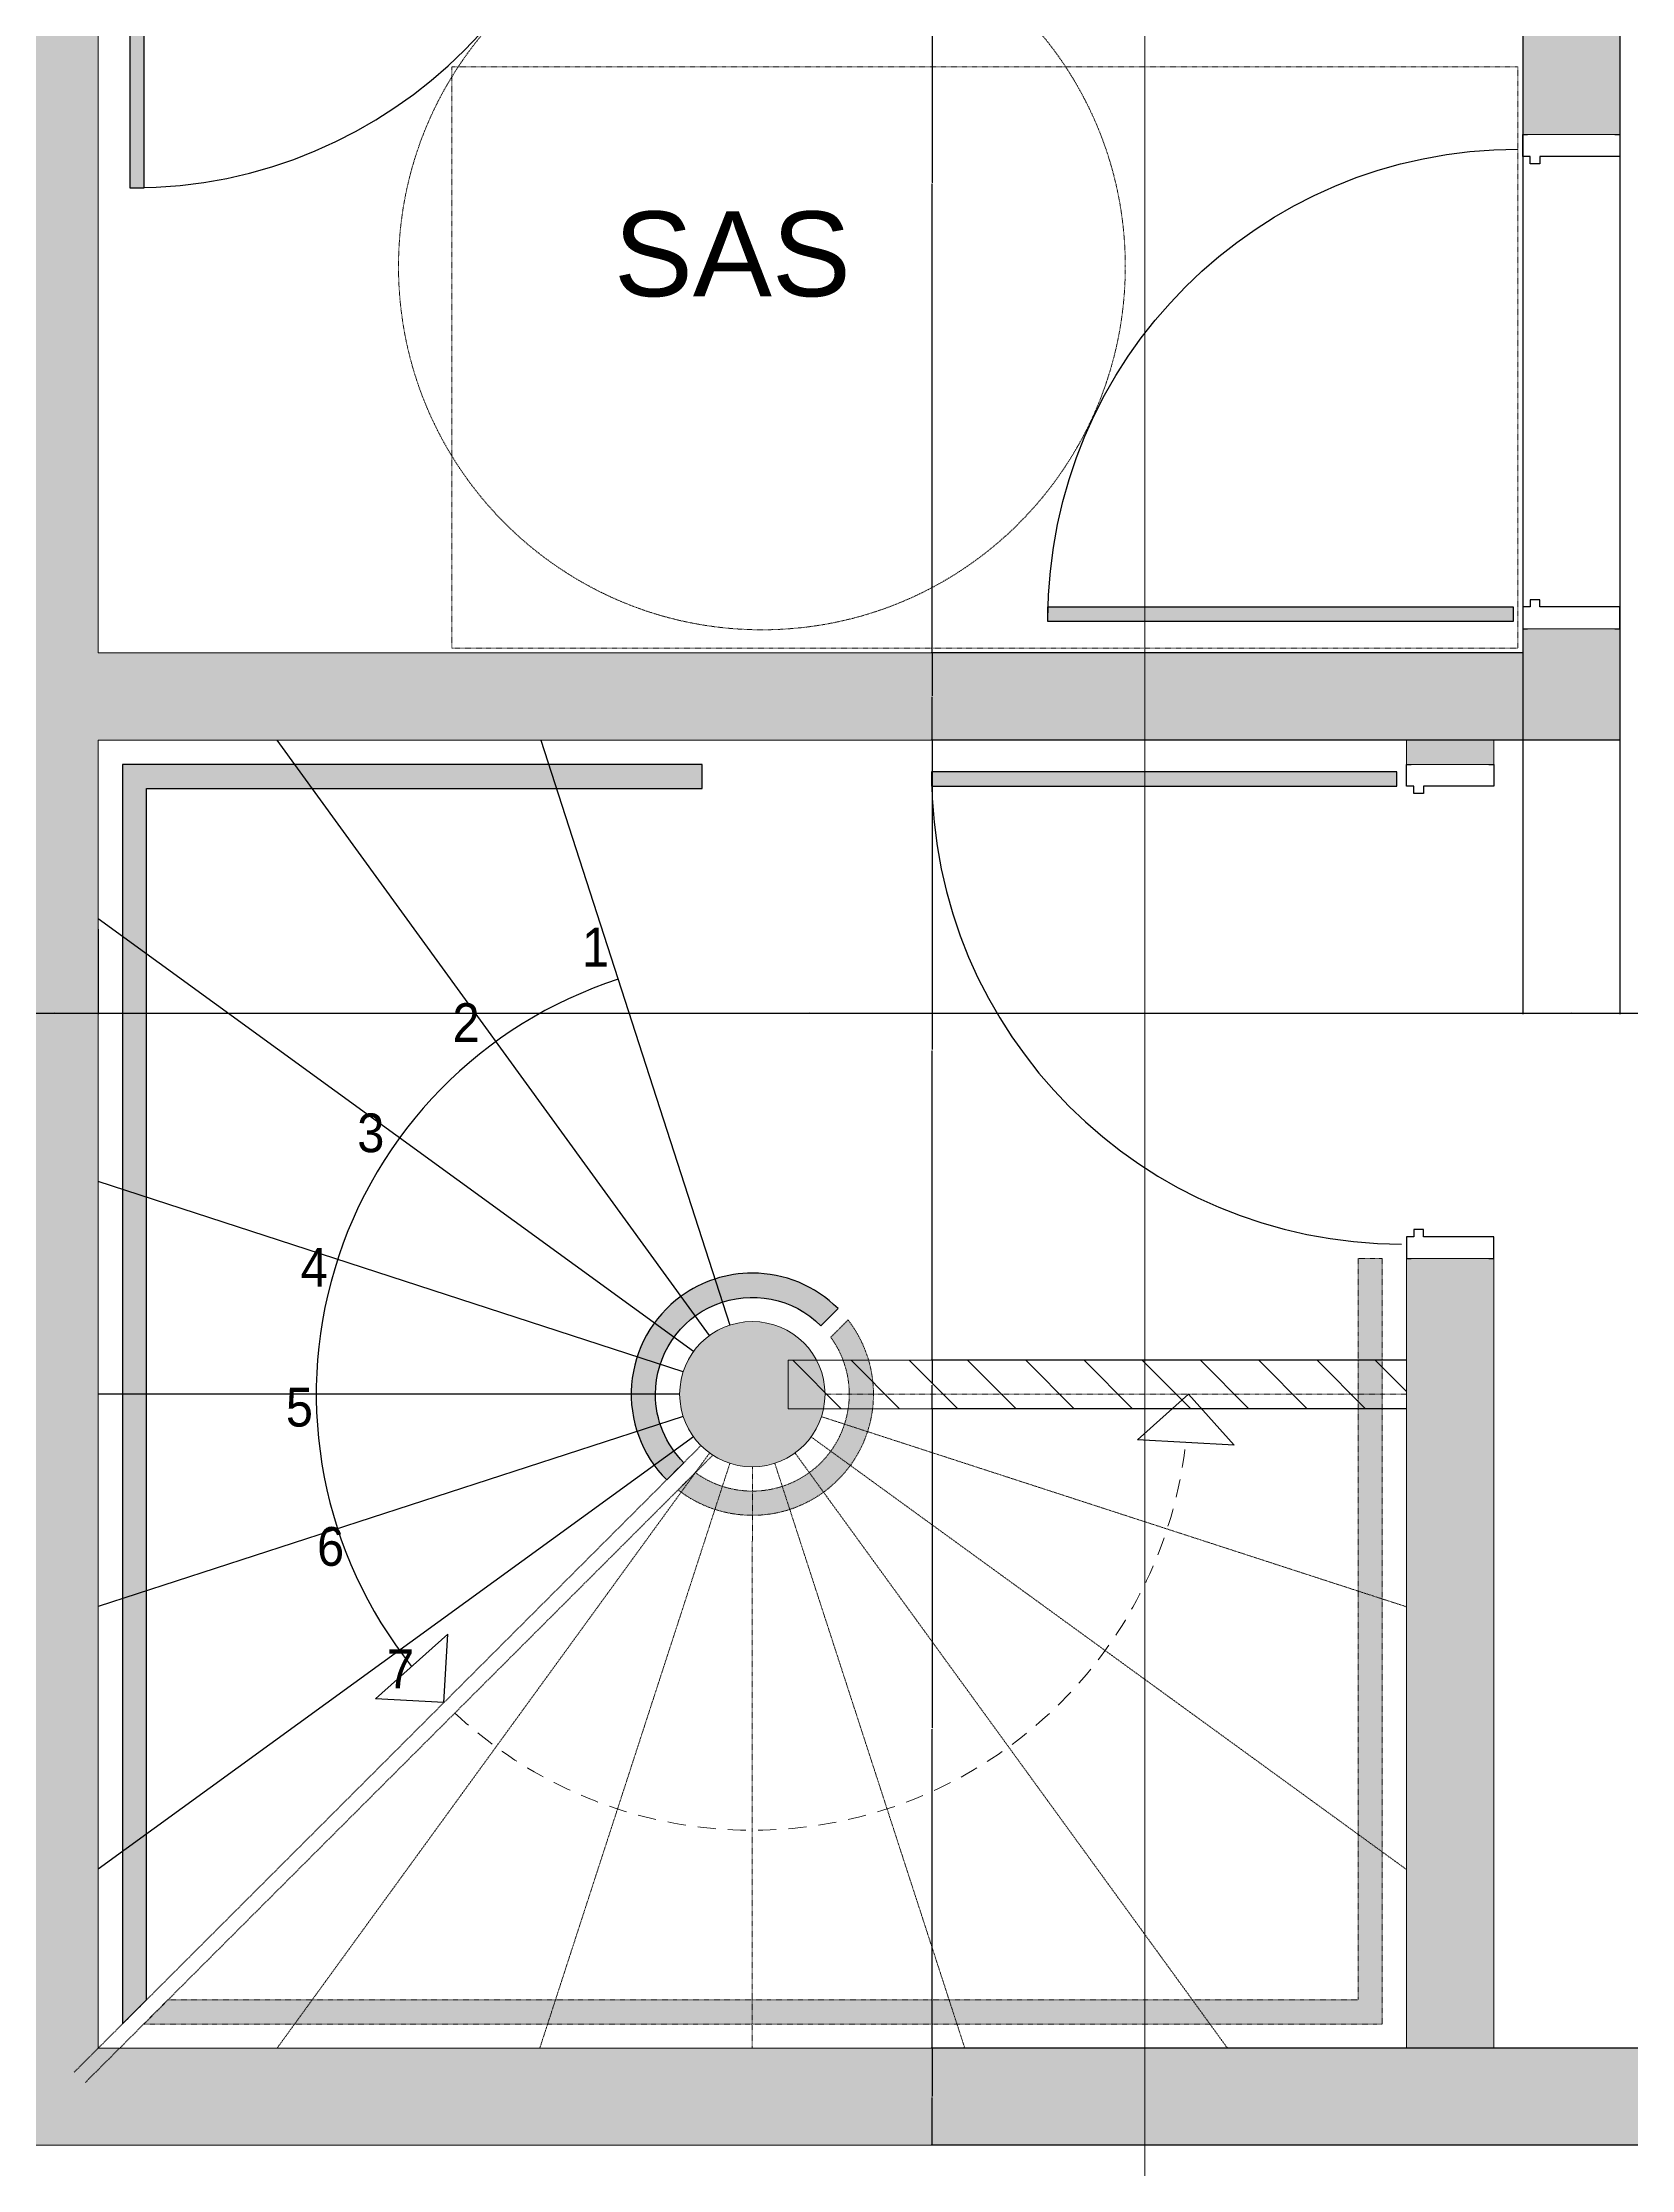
# Model space of a CAD drawing. Header units: centimetres. Extents: x 16433 to 114398, y -50094 to -12305.
# Drawn here: x 52179.3 to 52507.2, y -15272.7 to -14833.6 of the extents above; entities that cross this region are included whole.
import ezdxf

# ---------------------------------------------------------------- set-up
doc = ezdxf.new("R2010")
doc.units = ezdxf.units.CM
doc.header["$LTSCALE"] = 0.5
doc.linetypes.add('Pointillé 1', pattern=[0.09000000000000001, 0.05, -0.04000000000000001])
doc.linetypes.add('Pointillé 1_5', pattern=[0.125, 0.07500000000000001, -0.05])
doc.layers.get('0').update_dxf_attribs({"linetype": 'CONTINUOUS'})
doc.layers.get('DEFPOINTS').update_dxf_attribs({"linetype": 'CONTINUOUS'})
for name, color, linetype in [('1  Hachures', 7, 'CONTINUOUS'), ('1  Hachures_coupées', 7, 'CONTINUOUS'), ('1  MURS', 7, 'CONTINUOUS'), ('1  Portes', 7, 'CONTINUOUS'), ('6 COMPL 2D', 7, 'CONTINUOUS'), ('6 Compl 2D 2 Détails', 7, 'CONTINUOUS'), ('6 Compl 2D 3 Détails', 7, 'CONTINUOUS'), ('8  TEXTES', 7, 'CONTINUOUS'), ('8 Text 2 Détails', 7, 'CONTINUOUS'), ('9  COTATIONS', 7, 'CONTINUOUS')]:
    doc.layers.add(name, color=color, linetype=linetype)
doc.styles.get("Standard").update_dxf_attribs({"font": 'arial.ttf'})
doc.styles.add('STYLE_GENERE_2', font='')
doc.styles.add('STYLE_GENERE_3', font='')
doc.styles.get('STYLE_GENERE_2').set_extended_font_data('Univers LT 57 Condensed')
doc.styles.get('STYLE_GENERE_3').set_extended_font_data('Arial Occidental')
doc.dimstyles.new('STYLE_GENERE__1', dxfattribs={"dimtxt": 0.1, "dimasz": 0.095, "dimexe": 0.18, "dimexo": 0, "dimgap": 0.09, "dimtad": 1, "dimtih": 1, "dimtoh": 1, "dimdec": 0, "dimlfac": 100, "dimzin": 0, "dimdsep": 46, "dimtxsty": 'STYLE_GENERE_2', "dimblk": 'ARROWHEAD_7', "dimblk1": 'ARROWHEAD_7', "dimblk2": 'ARROWHEAD_7', "dimcen": 0.09, "dimclrd": 7, "dimclre": 7, "dimclrt": 256, "dimadec": 1, "dimazin": 0, "dimtfac": 1, "dimtdec": 4, "dimtmove": 0, "dimatfit": 3, "dimfxl": 1, "dimtolj": 1, "dimtzin": 0, "dimarcsym": 0})
doc.dimstyles.new('STYLE_GENERE__2', dxfattribs={"dimtxt": 0.1, "dimasz": 0.095, "dimexe": 0.18, "dimexo": 0, "dimgap": 0.09, "dimtad": 1, "dimtih": 1, "dimtoh": 1, "dimdec": 0, "dimlfac": 100, "dimzin": 0, "dimdsep": 46, "dimtxsty": 'STYLE_GENERE_3', "dimblk": 'ARROWHEAD_7', "dimblk1": 'ARROWHEAD_7', "dimblk2": 'ARROWHEAD_7', "dimcen": 0.09, "dimclrd": 7, "dimclre": 7, "dimclrt": 256, "dimadec": 1, "dimazin": 0, "dimtfac": 1, "dimtdec": 4, "dimtmove": 0, "dimatfit": 3, "dimfxl": 1, "dimtolj": 1, "dimtzin": 0, "dimarcsym": 0})

# ---------------------------------------------------------------- blocks, each defined once
blk = doc.blocks.new('Porte int 1v')
at = {"layer": '1  Hachures_coupées', "linetype": 'Continuous', "lineweight": 0}
blk.add_hatch(color=255, dxfattribs=at).paths.add_polyline_path([(0.495, 0.9800000000000001), (0.465, 0.9800000000000001), (0.4650000000000001, 0.02), (0.4950000000000001, 0.02)], flags=0)
at = {"layer": '1  Portes', "linetype": 'Continuous'}
for p, q in [((0.495, 0.9800000000000001), (0.465, 0.9800000000000001)), ((0.465, 0.9800000000000001), (0.4650000000000001, 0.02)), ((0.4950000000000001, 0.02), (0.495, 0.9800000000000001)), ((-0.465, 0), (-0.51, 0)), ((-0.51, 0), (-0.51, -0.01)), ((-0.465, -0.015), (-0.465, 0)), ((0.4650000000000001, 0.02), (0.4950000000000001, 0.02)), ((0.465, -0.015), (0.465, 0)), ((0.465, 0), (0.51, 0)), ((0.51, 0), (0.51, -0.01)), ((-0.45, -0.015), (-0.465, -0.015)), ((-0.465, -0.2), (-0.465, -0.035)), ((-0.465, -0.035), (-0.45, -0.035)), ((-0.45, -0.035), (-0.45, -0.015)), ((0.45, -0.035), (0.45, -0.015)), ((0.45, -0.015), (0.465, -0.015)), ((0.465, -0.035), (0.45, -0.035)), ((0.465, -0.2), (0.465, -0.035)), ((-0.51, -0.19), (-0.51, -0.2)), ((-0.51, -0.2), (-0.465, -0.2)), ((0.51, -0.2), (0.465, -0.2)), ((0.51, -0.19), (0.51, -0.2))]:
    blk.add_line(p, q, dxfattribs=at)
blk.add_arc((0.49, 0.01), 0.9700000000000001, 90, 180, dxfattribs=at)
blk = doc.blocks.new('Mur_283_2', base_point=(12.4, 4.705053826379331))
at = {"layer": '1  Hachures_coupées', "linetype": 'Continuous', "lineweight": 0, "true_color": 0x8080c0}
for points in [[(12.4, 8.375116647295643), (12.4, 5.955053826379331), (12.6, 5.955053826379331), (12.6, 8.175116647295644)], [(12.6, 4.88505382637933), (12.6, 4.93505382637933), (12.4, 4.93505382637933), (12.4, 4.88505382637933)], [(12.6, 4.705053826379331), (12.6, 4.88505382637933), (12.4, 4.88505382637933)]]:
    blk.add_hatch(color=163, dxfattribs=at).paths.add_polyline_path(points, flags=0)
at = {"layer": '1  MURS', "color": 5, "linetype": 'Continuous', "lineweight": 0}
for p, q in [((12.4, 8.375116647295643), (12.4, 7.00505382637933)), ((12.6, 5.955053826379331), (12.6, 8.175116647295644)), ((12.4, 6.825053826379331), (12.4, 5.955053826379331)), ((12.4, 5.955053826379331), (12.6, 5.955053826379331)), ((12.4, 4.93505382637933), (12.6, 4.93505382637933)), ((12.4, 4.93505382637933), (12.4, 4.88505382637933)), ((12.6, 4.705053826379331), (12.6, 4.93505382637933))]:
    blk.add_line(p, q, dxfattribs=at)
at = {"layer": '1  Portes', "color": 135, "linetype": 'Continuous', "lineweight": 0, "xscale": -1, "rotation": 90}
blk.add_blockref('Porte int 1v', (12.4, 5.445053826379331), dxfattribs=at)
blk = doc.blocks.new('Mur_344_2', base_point=(9.279999999999998, 1.805036377437294))
at = {"layer": '1  Hachures_coupées', "linetype": 'Continuous', "lineweight": 0, "true_color": 0x8080c0}
blk.add_hatch(color=163, dxfattribs=at).paths.add_polyline_path([(9.459999999999997, 2.005037311501662), (9.459999999999997, 6.825053826379331), (9.279999999999998, 7.00505382637933), (9.279999999999998, 2.005036377439987)], flags=0)
at = {"layer": '1  MURS', "color": 5, "linetype": 'Continuous', "lineweight": 0}
for p, q in [((9.459999999999997, 4.88505382637933), (9.459999999999997, 6.825053826379331)), ((9.459999999999997, 2.005037311501662), (9.459999999999997, 4.705053826379331))]:
    blk.add_line(p, q, dxfattribs=at)
blk = doc.blocks.new('Porte int 1v_2')
at = {"layer": '1  Hachures_coupées', "linetype": 'Continuous', "lineweight": 0}
blk.add_hatch(color=255, dxfattribs=at).paths.add_polyline_path([(0.495, 0.9800000000000001), (0.465, 0.9800000000000001), (0.4650000000000001, 0.02), (0.4950000000000001, 0.02)], flags=0)
at = {"layer": '1  Portes', "linetype": 'Continuous'}
for p, q in [((0.495, 0.9800000000000001), (0.465, 0.9800000000000001)), ((0.465, 0.9800000000000001), (0.4650000000000001, 0.02)), ((0.4950000000000001, 0.02), (0.495, 0.9800000000000001)), ((-0.465, 0), (-0.51, 0)), ((-0.51, 0), (-0.51, -0.01)), ((-0.465, -0.015), (-0.465, 0)), ((0.4650000000000001, 0.02), (0.4950000000000001, 0.02)), ((0.465, -0.015), (0.465, 0)), ((0.465, 0), (0.51, 0)), ((0.51, 0), (0.51, -0.01)), ((-0.45, -0.015), (-0.465, -0.015)), ((-0.465, -0.18), (-0.465, -0.035)), ((-0.465, -0.035), (-0.45, -0.035)), ((-0.45, -0.035), (-0.45, -0.015)), ((0.45, -0.035), (0.45, -0.015)), ((0.45, -0.015), (0.465, -0.015)), ((0.465, -0.035), (0.45, -0.035)), ((0.465, -0.18), (0.465, -0.035)), ((-0.51, -0.17), (-0.51, -0.18)), ((0.51, -0.17), (0.51, -0.18)), ((-0.51, -0.18), (-0.465, -0.18)), ((0.51, -0.18), (0.465, -0.18))]:
    blk.add_line(p, q, dxfattribs=at)
blk.add_arc((0.49, 0.01), 0.9700000000000001, 90, 180, dxfattribs=at)
blk = doc.blocks.new('Mur_954_2', base_point=(12.4, 6.825053826379331))
at = {"layer": '1  Hachures_coupées', "linetype": 'Continuous', "lineweight": 0, "true_color": 0x8080c0}
for points in [[(9.279999999999998, 7.00505382637933), (9.459999999999997, 6.825053826379331), (9.509999999999998, 6.825053826379331), (9.509999999999998, 7.00505382637933)], [(10.53, 7.00505382637933), (10.53, 6.825053826379331), (12.4, 6.825053826379331), (12.4, 7.00505382637933)]]:
    blk.add_hatch(color=163, dxfattribs=at).paths.add_polyline_path(points, flags=0)
at = {"layer": '1  MURS', "color": 5, "linetype": 'Continuous', "lineweight": 0}
for p, q in [((9.509999999999998, 7.00505382637933), (9.279999999999998, 7.00505382637933)), ((9.509999999999998, 6.825053826379331), (9.509999999999998, 7.00505382637933)), ((10.53, 6.825053826379331), (10.53, 7.00505382637933)), ((12.4, 7.00505382637933), (10.53, 7.00505382637933)), ((9.459999999999997, 6.825053826379331), (9.509999999999998, 6.825053826379331)), ((10.53, 6.825053826379331), (12.4, 6.825053826379331))]:
    blk.add_line(p, q, dxfattribs=at)
at = {"layer": '1  Portes', "color": 135, "linetype": 'Continuous', "lineweight": 0, "rotation": 180}
blk.add_blockref('Porte int 1v_2', (10.02, 6.825053826379331), dxfattribs=at)
blk = doc.blocks.new('Mur_1064_2', base_point=(12.4, 4.705053826379331))
at = {"layer": '1  Hachures_coupées', "linetype": 'Continuous', "lineweight": 0, "true_color": 0x8080c0}
for points in [[(12.15999999496776, 4.88505382637933), (9.459999999999997, 4.88505382637933), (9.459999999999997, 4.705053826379331), (12.15999999496776, 4.705053826379331)], [(12.33999999496776, 4.88505382637933), (12.15999999496776, 4.88505382637933), (12.15999999496776, 4.705053826379331), (12.33999999496776, 4.705053826379331)], [(12.4, 4.88505382637933), (12.33999999496776, 4.88505382637933), (12.33999999496776, 4.705053826379331), (12.4, 4.705053826379331)], [(12.6, 4.705053826379332), (12.4, 4.88505382637933), (12.4, 4.705053826379331)]]:
    blk.add_hatch(color=163, dxfattribs=at).paths.add_polyline_path(points, flags=0)
at = {"layer": '1  MURS', "color": 5, "linetype": 'Continuous', "lineweight": 0}
for p, q in [((12.4, 4.88505382637933), (9.459999999999997, 4.88505382637933)), ((9.459999999999997, 4.705053826379331), (12.15999999496776, 4.705053826379331)), ((12.33999999496776, 4.705053826379331), (12.4, 4.705053826379331)), ((12.6, 4.705053826379331), (12.4, 4.705053826379331))]:
    blk.add_line(p, q, dxfattribs=at)
blk = doc.blocks.new('Porte int 1v_3')
at = {"layer": '1  Hachures_coupées', "linetype": 'Continuous', "lineweight": 0}
blk.add_hatch(color=255, dxfattribs=at).paths.add_polyline_path([(0.495, 0.9800000000000001), (0.465, 0.9800000000000001), (0.4650000000000001, 0.02), (0.4950000000000001, 0.02)], flags=0)
at = {"layer": '1  Portes', "linetype": 'Continuous'}
for p, q in [((0.495, 0.9800000000000001), (0.465, 0.9800000000000001)), ((0.465, 0.9800000000000001), (0.4650000000000001, 0.02)), ((0.4950000000000001, 0.02), (0.495, 0.9800000000000001)), ((-0.465, 0), (-0.51, 0)), ((-0.51, 0), (-0.51, -0.01)), ((-0.465, -0.015), (-0.465, 0)), ((0.4650000000000001, 0.02), (0.4950000000000001, 0.02)), ((0.465, -0.015), (0.465, 0)), ((0.465, 0), (0.51, 0)), ((0.51, 0), (0.51, -0.01)), ((-0.45, -0.015), (-0.465, -0.015)), ((-0.465, -0.18), (-0.465, -0.035)), ((-0.465, -0.035), (-0.45, -0.035)), ((-0.45, -0.035), (-0.45, -0.015)), ((0.45, -0.035), (0.45, -0.015)), ((0.45, -0.015), (0.465, -0.015)), ((0.465, -0.035), (0.45, -0.035)), ((0.465, -0.18), (0.465, -0.035)), ((-0.51, -0.17), (-0.51, -0.18)), ((0.51, -0.17), (0.51, -0.18)), ((-0.51, -0.18), (-0.465, -0.18)), ((0.51, -0.18), (0.465, -0.18))]:
    blk.add_line(p, q, dxfattribs=at)
blk.add_arc((0.49, 0.01), 0.9700000000000001, 90, 180, dxfattribs=at)
blk = doc.blocks.new('Mur_814_2', base_point=(12.15999999496776, 1.805051322424069))
at = {"layer": '1  Hachures_coupées', "linetype": 'Continuous', "lineweight": 0, "true_color": 0x8080c0}
for points in [[(12.33999999496776, 4.705053826379331), (12.15999999496776, 4.705053826379331), (12.15999999496776, 4.655053826379332), (12.33999999496776, 4.655053826379332)], [(12.33999999496776, 3.635053826379332), (12.15999999496776, 3.635053826379332), (12.15999999496776, 2.005051322426762), (12.33999999496776, 2.005052256488437)]]:
    blk.add_hatch(color=163, dxfattribs=at).paths.add_polyline_path(points, flags=0)
at = {"layer": '1  MURS', "color": 5, "linetype": 'Continuous', "lineweight": 0}
for p, q in [((12.15999999496776, 4.705053826379331), (12.15999999496776, 4.655053826379332)), ((12.33999999496776, 4.655053826379332), (12.33999999496776, 4.705053826379331)), ((12.15999999496776, 4.655053826379332), (12.33999999496776, 4.655053826379332)), ((12.15999999496776, 3.635053826379332), (12.33999999496776, 3.635053826379332)), ((12.15999999496776, 3.635053826379332), (12.15999999496776, 2.005051322426762)), ((12.33999999496776, 2.005052256488437), (12.33999999496776, 3.635053826379332))]:
    blk.add_line(p, q, dxfattribs=at)
at = {"layer": '1  Portes', "color": 135, "linetype": 'Continuous', "lineweight": 0, "rotation": 90}
blk.add_blockref('Porte int 1v_3', (12.15999999496776, 4.145053826379332), dxfattribs=at)
blk = doc.blocks.new('Mur_1245_2', base_point=(0.6313286557407912, 1.804991497479279))
at = {"layer": '1  Hachures_coupées', "linetype": 'Continuous', "lineweight": 0, "true_color": 0x8080c0}
for points in [[(9.459999999999997, 2.005037311501663), (9.279999999999998, 2.005036377439987), (9.279999999999998, 1.805036377437295), (9.459999999999997, 1.80503731149897)], [(12.15999999496776, 2.005051322426763), (9.459999999999997, 2.005037311501663), (9.459999999999997, 1.80503731149897), (12.15999999496776, 1.805051322424069)], [(12.33999999496776, 2.005052256488438), (12.15999999496776, 2.005051322426763), (12.15999999496776, 1.805051322424069), (12.33999999496776, 1.805052256485744)], [(14.22, 2.005062012243736), (12.33999999496776, 2.005052256488438), (12.33999999496776, 1.805052256485744), (14.22, 1.805062012241043)]]:
    blk.add_hatch(color=163, dxfattribs=at).paths.add_polyline_path(points, flags=0)
at = {"layer": '1  MURS', "color": 5, "linetype": 'Continuous', "lineweight": 0}
for p, q in [((12.15999999496776, 2.005051322426762), (9.459999999999994, 2.005037311501662)), ((14.21999999999999, 2.005062012243735), (12.33999999496776, 2.005052256488437)), ((0.831382597679919, 1.804992535605502), (25.85530286932001, 1.80512239052153))]:
    blk.add_line(p, q, dxfattribs=at)
blk = doc.blocks.new('Arc_162_2', base_point=(10.81000000000001, 3.355129896829013))
at = {"layer": '6 Compl 2D 2 Détails', "linetype": 'Continuous'}
for p, q in [((10.03235146884412, 2.726651759144652), (10.18142165366778, 2.859986225793897)), ((10.17355379458057, 2.718783900057442), (10.18142165366778, 2.859986225793897)), ((10.17355379458057, 2.718783900057442), (10.03235146884412, 2.726651759144652))]:
    blk.add_line(p, q, dxfattribs=at)
blk.add_arc((10.81000000000001, 3.355129896829013), 0.8999999999999995, 107.9139086252757, 218.6260119525197, dxfattribs=at)
blk = doc.blocks.new('Arc_161_2', base_point=(10.81000000000001, 3.355129896829013))
at = {"layer": '6 Compl 2D 2 Détails', "linetype": 'Continuous'}
for p, q in [((11.70999999676499, 3.355053587982688), (11.60459088721107, 3.260772520832115)), ((11.70999999676499, 3.355053587982688), (11.80428106391556, 3.249644478428773)), ((11.80428106391556, 3.249644478428773), (11.60459088721107, 3.260772520832115))]:
    blk.add_line(p, q, dxfattribs=at)
at = {"layer": '6 Compl 2D 2 Détails', "color": 251, "linetype": 'Pointillé 1_5', "lineweight": 0, "true_color": 0x515151}
blk.add_arc((10.81000000000001, 3.355129896829013), 0.8999999999999995, 226.9875996798758, 353.6256649545157, dxfattribs=at)
blk = doc.blocks.new('ARROWHEAD_7')
at = {"color": 0, "linetype": 'Continuous', "lineweight": 0}
for p, q in [((0, 0), (-1, 0)), ((-0.25, 0), (0.25, 0)), ((0, -0.25), (0, 0.25))]:
    blk.add_line(p, q, dxfattribs=at)
blk.add_circle((0, 0), 0.25, dxfattribs=at)
blk = doc.blocks.new('*D801')
at = {"layer": '9  COTATIONS', "color": 7, "linetype": 'Continuous', "lineweight": -2, "transparency": 16777216}
for p, q in [((52581.60075352155, -15247.64248675178), (52362.67184640344, -15247.64248675178)), ((52362.85184640344, -15247.73748675178), (52362.85184640344, -15257.50248675166)), ((52362.85184640344, -15267.54748675155), (52362.85184640344, -15257.78248675166)), ((52581.60085730627, -15267.64248675155), (52362.67184640344, -15267.64248675155))]:
    blk.add_line(p, q, dxfattribs=at)
at = {"layer": 'DEFPOINTS', "color": 0, "linetype": 'Continuous', "transparency": 16777216}
for p in [(52362.85184640344, -15247.64248675178), (52581.60075352155, -15247.64248675178), (52581.60085730627, -15267.64248675155)]:
    blk.add_point(p, dxfattribs=at)
at = {"layer": '9  COTATIONS', "color": 7, "linetype": 'Continuous', "lineweight": -2, "transparency": 16777216, "xscale": 0.095, "yscale": 0.095, "zscale": 0.095}
for p, rotation in [((52362.85184640344, -15247.64248675178), 90), ((52362.85184640344, -15267.64248675155), 270)]:
    blk.add_blockref('ARROWHEAD_7', p, dxfattribs=dict(at, rotation=rotation))
at = {"layer": '9  COTATIONS', "color": 194, "linetype": 'Continuous', "true_color": 0x50009f, "transparency": 16777216, "insert": (52362.85184640344, -15257.64248675165), "char_height": 0.1, "attachment_point": 5, "style": 'STYLE_GENERE_3'}
blk.add_mtext('\\A1;2000', dxfattribs=at)
blk = doc.blocks.new('*D802')
at = {"layer": '9  COTATIONS', "color": 7, "linetype": 'Continuous', "lineweight": -2, "transparency": 16777216}
for p, q in [((52460.75700123888, -15115.63286344265), (52362.67184640344, -15115.63286344265)), ((52362.85184640344, -15115.72786344265), (52362.85184640344, -15181.49767509721)), ((52362.85184640344, -15247.54748675178), (52362.85184640344, -15181.77767509721)), ((52581.60075352155, -15247.64248675178), (52362.67184640344, -15247.64248675178))]:
    blk.add_line(p, q, dxfattribs=at)
at = {"layer": 'DEFPOINTS', "color": 0, "linetype": 'Continuous', "transparency": 16777216}
for p in [(52362.85184640344, -15115.63286344265), (52460.75700123888, -15115.63286344265), (52581.60075352155, -15247.64248675178)]:
    blk.add_point(p, dxfattribs=at)
at = {"layer": '9  COTATIONS', "color": 7, "linetype": 'Continuous', "lineweight": -2, "transparency": 16777216, "xscale": 0.095, "yscale": 0.095, "zscale": 0.095}
for p, rotation in [((52362.85184640344, -15115.63286344265), 90), ((52362.85184640344, -15247.64248675178), 270)]:
    blk.add_blockref('ARROWHEAD_7', p, dxfattribs=dict(at, rotation=rotation))
at = {"layer": '9  COTATIONS', "color": 194, "linetype": 'Continuous', "true_color": 0x50009f, "transparency": 16777216, "insert": (52362.85184640344, -15181.6376750972), "char_height": 0.1, "attachment_point": 5, "style": 'STYLE_GENERE_3'}
blk.add_mtext('\\A1;13201', dxfattribs=at)
blk = doc.blocks.new('*D803')
at = {"layer": '9  COTATIONS', "color": 7, "linetype": 'Continuous', "lineweight": -2, "transparency": 16777216}
for p, q in [((52460.75700123888, -15105.63286344288), (52362.67184640344, -15105.63286344288)), ((52362.85184640344, -15105.72786344288), (52362.85184640344, -15110.49286344276)), ((52362.85184640344, -15115.53786344265), (52362.85184640344, -15110.77286344276)), ((52460.75700123888, -15115.63286344265), (52362.67184640344, -15115.63286344265))]:
    blk.add_line(p, q, dxfattribs=at)
at = {"layer": 'DEFPOINTS', "color": 0, "linetype": 'Continuous', "transparency": 16777216}
for p in [(52362.85184640344, -15105.63286344288), (52460.75700123888, -15105.63286344288), (52460.75700123888, -15115.63286344265)]:
    blk.add_point(p, dxfattribs=at)
at = {"layer": '9  COTATIONS', "color": 7, "linetype": 'Continuous', "lineweight": -2, "transparency": 16777216, "xscale": 0.095, "yscale": 0.095, "zscale": 0.095}
for p, rotation in [((52362.85184640344, -15105.63286344288), 90), ((52362.85184640344, -15115.63286344265), 270)]:
    blk.add_blockref('ARROWHEAD_7', p, dxfattribs=dict(at, rotation=rotation))
at = {"layer": '9  COTATIONS', "color": 194, "linetype": 'Continuous', "true_color": 0x50009f, "transparency": 16777216, "insert": (52362.85184640344, -15110.63286344276), "char_height": 0.1, "attachment_point": 5, "style": 'STYLE_GENERE_3'}
blk.add_mtext('\\A1;1000', dxfattribs=at)
blk = doc.blocks.new('*D804')
at = {"layer": '9  COTATIONS', "color": 7, "linetype": 'Continuous', "lineweight": -2, "transparency": 16777216}
for p, q in [((52504.75700174179, -14977.64286344266), (52362.67184640344, -14977.64286344266)), ((52362.85184640344, -14977.73786344265), (52362.85184640344, -15041.49786344277)), ((52362.85184640344, -15105.53786344288), (52362.85184640344, -15041.77786344277)), ((52460.75700123888, -15105.63286344288), (52362.67184640344, -15105.63286344288))]:
    blk.add_line(p, q, dxfattribs=at)
at = {"layer": 'DEFPOINTS', "color": 0, "linetype": 'Continuous', "transparency": 16777216}
for p in [(52362.85184640344, -14977.64286344266), (52504.75700174179, -14977.64286344266), (52460.75700123888, -15105.63286344288)]:
    blk.add_point(p, dxfattribs=at)
at = {"layer": '9  COTATIONS', "color": 7, "linetype": 'Continuous', "lineweight": -2, "transparency": 16777216, "xscale": 0.095, "yscale": 0.095, "zscale": 0.095}
for p, rotation in [((52362.85184640344, -14977.64286344266), 90), ((52362.85184640344, -15105.63286344288), 270)]:
    blk.add_blockref('ARROWHEAD_7', p, dxfattribs=dict(at, rotation=rotation))
at = {"layer": '9  COTATIONS', "color": 194, "linetype": 'Continuous', "true_color": 0x50009f, "transparency": 16777216, "insert": (52362.85184640344, -15041.63786344276), "char_height": 0.1, "attachment_point": 5, "style": 'STYLE_GENERE_3'}
blk.add_mtext('\\A1;12799', dxfattribs=at)
blk = doc.blocks.new('*D805')
at = {"layer": '9  COTATIONS', "color": 7, "linetype": 'Continuous', "lineweight": -2, "transparency": 16777216}
for p, q in [((52484.75700174179, -14959.64286344289), (52362.67184640344, -14959.64286344289)), ((52362.85184640344, -14959.73786344289), (52362.85184640344, -14968.50286344277)), ((52362.85184640344, -14977.54786344266), (52362.85184640344, -14968.78286344277)), ((52504.75700174179, -14977.64286344266), (52362.67184640344, -14977.64286344266))]:
    blk.add_line(p, q, dxfattribs=at)
at = {"layer": 'DEFPOINTS', "color": 0, "linetype": 'Continuous', "transparency": 16777216}
for p in [(52362.85184640344, -14959.64286344289), (52484.75700174179, -14959.64286344289), (52504.75700174179, -14977.64286344266)]:
    blk.add_point(p, dxfattribs=at)
at = {"layer": '9  COTATIONS', "color": 7, "linetype": 'Continuous', "lineweight": -2, "transparency": 16777216, "xscale": 0.095, "yscale": 0.095, "zscale": 0.095}
for p, rotation in [((52362.85184640344, -14959.64286344289), 90), ((52362.85184640344, -14977.64286344266), 270)]:
    blk.add_blockref('ARROWHEAD_7', p, dxfattribs=dict(at, rotation=rotation))
at = {"layer": '9  COTATIONS', "color": 194, "linetype": 'Continuous', "true_color": 0x50009f, "transparency": 16777216, "insert": (52362.85184640344, -14968.64286344276), "char_height": 0.1, "attachment_point": 5, "style": 'STYLE_GENERE_3'}
blk.add_mtext('\\A1;1800', dxfattribs=at)
blk = doc.blocks.new('*D806')
at = {"layer": '9  COTATIONS', "color": 7, "linetype": 'Continuous', "lineweight": -2, "transparency": 16777216}
for p, q in [((52328.75700174179, -14765.64286344266), (52363.03184640344, -14765.64286344266)), ((52362.85184640344, -14765.73786344265), (52362.85184640344, -14862.50286344277)), ((52362.85184640344, -14959.54786344289), (52362.85184640344, -14862.78286344277)), ((52484.75700174179, -14959.64286344289), (52362.67184640344, -14959.64286344289))]:
    blk.add_line(p, q, dxfattribs=at)
at = {"layer": 'DEFPOINTS', "color": 0, "linetype": 'Continuous', "transparency": 16777216}
for p in [(52328.75700174179, -14765.64286344266), (52362.85184640344, -14765.64286344266), (52484.75700174179, -14959.64286344289)]:
    blk.add_point(p, dxfattribs=at)
at = {"layer": '9  COTATIONS', "color": 7, "linetype": 'Continuous', "lineweight": -2, "transparency": 16777216, "xscale": 0.095, "yscale": 0.095, "zscale": 0.095}
for p, rotation in [((52362.85184640344, -14765.64286344266), 90), ((52362.85184640344, -14959.64286344289), 270)]:
    blk.add_blockref('ARROWHEAD_7', p, dxfattribs=dict(at, rotation=rotation))
at = {"layer": '9  COTATIONS', "color": 194, "linetype": 'Continuous', "true_color": 0x50009f, "transparency": 16777216, "insert": (52362.85184640344, -14862.64286344276), "char_height": 0.1, "attachment_point": 5, "style": 'STYLE_GENERE_3'}
blk.add_mtext('\\A1;19400', dxfattribs=at)
blk = doc.blocks.new('*D829')
at = {"layer": '9  COTATIONS', "color": 7, "linetype": 'Continuous', "lineweight": -2, "transparency": 16777216}
for p, q in [((52172.75700174179, -15016.64373588981), (52172.75700174179, -15034.16869410274)), ((52190.75700174179, -15016.64373588981), (52190.75700174179, -15034.16869410274)), ((52172.85200174179, -15033.98869410274), (52190.66200174179, -15033.98869410274))]:
    blk.add_line(p, q, dxfattribs=at)
at = {"layer": 'DEFPOINTS', "color": 0, "linetype": 'Continuous', "transparency": 16777216}
for p in [(52172.75700174179, -15016.64373588981), (52190.75700174179, -15016.64373588981), (52190.75700174179, -15033.98869410274)]:
    blk.add_point(p, dxfattribs=at)
at = {"layer": '9  COTATIONS', "color": 7, "linetype": 'Continuous', "lineweight": -2, "transparency": 16777216, "xscale": 0.095, "yscale": 0.095, "zscale": 0.095, "rotation": 180}
blk.add_blockref('ARROWHEAD_7', (52172.75700174179, -15033.98869410274), dxfattribs=at)
at = {"layer": '9  COTATIONS', "color": 7, "linetype": 'Continuous', "lineweight": -2, "transparency": 16777216, "xscale": 0.095, "yscale": 0.095, "zscale": 0.095}
blk.add_blockref('ARROWHEAD_7', (52190.75700174179, -15033.98869410274), dxfattribs=at)
at = {"layer": '9  COTATIONS', "color": 194, "linetype": 'Continuous', "true_color": 0x50009f, "transparency": 16777216, "insert": (52181.75700174179, -15033.84869410274), "char_height": 0.1, "attachment_point": 5, "style": 'STYLE_GENERE_2'}
blk.add_mtext('\\A1;1800', dxfattribs=at)
blk = doc.blocks.new('*D830')
at = {"layer": '9  COTATIONS', "color": 7, "linetype": 'Continuous', "lineweight": -2, "transparency": 16777216}
for p, q in [((52484.75700174179, -14794.13972239685), (52484.75700174179, -15034.16869410274)), ((52190.75700174179, -15016.64373588981), (52190.75700174179, -15034.16869410274)), ((52190.85200174179, -15033.98869410274), (52484.66200174179, -15033.98869410274))]:
    blk.add_line(p, q, dxfattribs=at)
at = {"layer": 'DEFPOINTS', "color": 0, "linetype": 'Continuous', "transparency": 16777216}
for p in [(52484.75700174179, -14794.13972239685), (52190.75700174179, -15016.64373588981), (52484.75700174179, -15033.98869410274)]:
    blk.add_point(p, dxfattribs=at)
at = {"layer": '9  COTATIONS', "color": 7, "linetype": 'Continuous', "lineweight": -2, "transparency": 16777216, "xscale": 0.095, "yscale": 0.095, "zscale": 0.095, "rotation": 180}
blk.add_blockref('ARROWHEAD_7', (52190.75700174179, -15033.98869410274), dxfattribs=at)
at = {"layer": '9  COTATIONS', "color": 7, "linetype": 'Continuous', "lineweight": -2, "transparency": 16777216, "xscale": 0.095, "yscale": 0.095, "zscale": 0.095}
blk.add_blockref('ARROWHEAD_7', (52484.75700174179, -15033.98869410274), dxfattribs=at)
at = {"layer": '9  COTATIONS', "color": 194, "linetype": 'Continuous', "true_color": 0x50009f, "transparency": 16777216, "insert": (52337.75700174179, -15033.84869410274), "char_height": 0.1, "attachment_point": 5, "style": 'STYLE_GENERE_2'}
blk.add_mtext('\\A1;29400', dxfattribs=at)
blk = doc.blocks.new('*D831')
at = {"layer": '9  COTATIONS', "color": 7, "linetype": 'Continuous', "lineweight": -2, "transparency": 16777216}
for p, q in [((52484.75700174179, -14794.13972239685), (52484.75700174179, -15034.16869410274)), ((52504.75700174179, -14794.13972239685), (52504.75700174179, -15034.16869410274)), ((52484.85200174179, -15033.98869410274), (52504.66200174179, -15033.98869410274))]:
    blk.add_line(p, q, dxfattribs=at)
at = {"layer": 'DEFPOINTS', "color": 0, "linetype": 'Continuous', "transparency": 16777216}
for p in [(52484.75700174179, -14794.13972239685), (52504.75700174179, -14794.13972239685), (52504.75700174179, -15033.98869410274)]:
    blk.add_point(p, dxfattribs=at)
at = {"layer": '9  COTATIONS', "color": 7, "linetype": 'Continuous', "lineweight": -2, "transparency": 16777216, "xscale": 0.095, "yscale": 0.095, "zscale": 0.095, "rotation": 180}
blk.add_blockref('ARROWHEAD_7', (52484.75700174179, -15033.98869410274), dxfattribs=at)
at = {"layer": '9  COTATIONS', "color": 7, "linetype": 'Continuous', "lineweight": -2, "transparency": 16777216, "xscale": 0.095, "yscale": 0.095, "zscale": 0.095}
blk.add_blockref('ARROWHEAD_7', (52504.75700174179, -15033.98869410274), dxfattribs=at)
at = {"layer": '9  COTATIONS', "color": 194, "linetype": 'Continuous', "true_color": 0x50009f, "transparency": 16777216, "insert": (52494.75700174179, -15033.84869410274), "char_height": 0.1, "attachment_point": 5, "style": 'STYLE_GENERE_2'}
blk.add_mtext('\\A1;2000', dxfattribs=at)
blk = doc.blocks.new('*D832')
at = {"layer": '9  COTATIONS', "color": 7, "linetype": 'Continuous', "lineweight": -2, "transparency": 16777216}
for p, q in [((52504.75700174179, -14794.13972239685), (52504.75700174179, -15034.16869410274)), ((52666.75700174179, -14939.1392612115), (52666.75700174179, -15034.16869410274)), ((52504.85200174179, -15033.98869410274), (52666.66200174179, -15033.98869410274))]:
    blk.add_line(p, q, dxfattribs=at)
at = {"layer": 'DEFPOINTS', "color": 0, "linetype": 'Continuous', "transparency": 16777216}
for p in [(52504.75700174179, -14794.13972239685), (52666.75700174179, -14939.1392612115), (52666.75700174179, -15033.98869410274)]:
    blk.add_point(p, dxfattribs=at)
at = {"layer": '9  COTATIONS', "color": 7, "linetype": 'Continuous', "lineweight": -2, "transparency": 16777216, "xscale": 0.095, "yscale": 0.095, "zscale": 0.095, "rotation": 180}
blk.add_blockref('ARROWHEAD_7', (52504.75700174179, -15033.98869410274), dxfattribs=at)
at = {"layer": '9  COTATIONS', "color": 7, "linetype": 'Continuous', "lineweight": -2, "transparency": 16777216, "xscale": 0.095, "yscale": 0.095, "zscale": 0.095}
blk.add_blockref('ARROWHEAD_7', (52666.75700174179, -15033.98869410274), dxfattribs=at)
at = {"layer": '9  COTATIONS', "color": 194, "linetype": 'Continuous', "true_color": 0x50009f, "transparency": 16777216, "insert": (52585.75700174179, -15033.84869410274), "char_height": 0.1, "attachment_point": 5, "style": 'STYLE_GENERE_2'}
blk.add_mtext('\\A1;16200', dxfattribs=at)
blk = doc.blocks.new('Mur_902_2', base_point=(10.88406937220057, 3.375153826379329))
at = {"layer": '1  Hachures_coupées', "linetype": 'Continuous'}
h = blk.add_hatch(dxfattribs=at)
h.set_pattern_fill('BRIQUE_CIMENT_0002', color=256, style=0, pattern_type=2)
h.set_pattern_definition([(135, (0, 0), (0.06010407640085653, 0.06010407640085653), [])])
h.paths.add_polyline_path([(10.88406937220057, 3.325153826379329), (12.15999999496776, 3.325153826379331), (12.15999999496776, 3.425153826379331), (10.88406937220057, 3.425153826379329)], flags=0)
at = {"layer": '1  MURS', "color": 5, "linetype": 'Continuous', "lineweight": 0}
for p, q in [((12.15999999496776, 3.425153826379331), (10.88406937220057, 3.425153826379329)), ((10.88406937220057, 3.425153826379329), (10.88406937220057, 3.325153826379329)), ((12.15999999496776, 3.325153826379331), (12.15999999496776, 3.425153826379331)), ((10.88406937220057, 3.325153826379329), (12.15999999496776, 3.325153826379331))]:
    blk.add_line(p, q, dxfattribs=at)

msp = doc.modelspace()

# ---------------------------------------------------------------- hatches: boundary and pattern name
at = {"layer": '1  Hachures', "linetype": 'Continuous', "lineweight": 0}
for points in [[(52200.7570019206, -15237.61557493103), (52200.7570019206, -14987.64286362147), (52315.36989648826, -14987.64286362147), (52315.36989648826, -14982.64286344289), (52200.7570019206, -14982.64286344289), (52195.75700174086, -14982.64286344289), (52195.75700174086, -15242.61478785821)], [(52450.75700106006, -15084.65712676337), (52450.75700106006, -15237.64425775781), (52205.16313019022, -15237.64425775781), (52200.16234263591, -15242.64425793686), (52450.75700106006, -15242.64425793686), (52455.75700123794, -15242.64425793686), (52455.75700123794, -15084.65712676337)]]:
    msp.add_hatch(color=255, dxfattribs=at).paths.add_polyline_path(points)
h = msp.add_hatch(color=255, dxfattribs=at)
edge = h.paths.add_edge_path()
edge.add_arc((52325.75700174183, -15112.63525639791), 25.00000000006498, 125.9946266300363, 224.9954890250631)
edge.add_line((52308.07794047985, -15130.31153408578), (52311.61375273205, -15126.77627854841))
edge.add_arc((52325.75700174177, -15112.63525639835), 19.99999999998488, 179.9999999983377, 224.9954890242944, ccw=False)
edge.add_arc((52325.75700174151, -15112.6352563977), 19.99999999972351, 44.99548902615521, 180.000000000198, ccw=False)
edge.add_line((52339.90025075059, -15098.49423424737), (52343.43606300373, -15094.95897870976))
edge.add_arc((52325.75700174182, -15112.63525639816), 25.00000000039231, 44.99548902602706, 90.00000000006669)
edge.add_arc((52325.75700174172, -15112.63525639722), 24.99999999945067, 89.99999999984993, 125.9946266307735)
h = msp.add_hatch(color=255, dxfattribs=at)
edge = h.paths.add_edge_path()
edge.add_arc((52325.75700174166, -15112.63525639722), 25.00000000055187, 232.1844906298125, 270.0000000003001)
edge.add_arc((52325.75700174183, -15112.63525639785), 24.99999999991815, 269.9999999999167, 376.2659175506344)
edge.add_arc((52325.7570017415, -15112.63525639882), 25.0000000005023, 16.26591755254528, 37.80648742423165)
edge.add_line((52345.50914198533, -15097.31034348509), (52341.93819593266, -15100.88072729064))
edge.add_arc((52325.75700174088, -15112.63525639763), 19.99999999997717, -3.9602809920324944e-10, 35.99583602355841, ccw=False)
edge.add_arc((52325.75700174095, -15112.63525639772), 19.99999999991269, 233.9951420278145, 359.9999999998593, ccw=False)
edge.add_line((52313.99992484506, -15128.81459948886), (52310.42897879332, -15132.38498329464))
at = {"layer": '1  Hachures', "linetype": 'Continuous', "lineweight": 0, "true_color": 0x8080c0}
h = msp.add_hatch(color=163, dxfattribs=at)
edge = h.paths.add_edge_path()
edge.add_arc((52325.75700174179, -15112.63525639777), 15, 0, 90)
edge.add_arc((52325.75700174179, -15112.63525639777), 15, 90, 180)
edge.add_arc((52325.75700174179, -15112.63525639777), 15, 180, 270)
edge.add_arc((52325.75700174179, -15112.63525639777), 15, 270, 360)

# ---------------------------------------------------------------- linework, layer by layer
at = {"layer": '1  Hachures', "linetype": 'Continuous', "flags": 128}
msp.add_lwpolyline([(52200.7570019206, -15237.61557493103), (52200.7570019206, -14987.64286362147), (52315.36989648826, -14987.64286362147), (52315.36989648826, -14982.64286344289), (52200.7570019206, -14982.64286344289), (52195.75700174086, -14982.64286344289), (52195.75700174086, -15242.61478785821)], close=True, dxfattribs=at)
at = {"layer": '1  Hachures', "color": 251, "linetype": 'Pointillé 1', "lineweight": 0, "true_color": 0x515151, "flags": 128}
msp.add_lwpolyline([(52450.75700106006, -15084.65712676337), (52450.75700106006, -15237.64425775781), (52205.16313019022, -15237.64425775781), (52200.16234263591, -15242.64425793686), (52450.75700106006, -15242.64425793686), (52455.75700123794, -15242.64425793686), (52455.75700123794, -15084.65712676337)], close=True, dxfattribs=at)
at = {"layer": '1  Hachures', "linetype": 'Continuous', "flags": 128}
msp.add_lwpolyline([(52311.06426730007, -15092.40845352085, 0.4610108770623796), (52308.07794047985, -15130.31153408578), (52311.61375273205, -15126.77627854841, -0.1988919058487031), (52305.75700174179, -15112.63525639777, -0.6682071087836711), (52339.90025075059, -15098.49423424737), (52343.43606300373, -15094.95897870976, 0.1989328290708409), (52325.75700174179, -15087.63525639777, 0.1583604065168746)], format="xyb", close=True, dxfattribs=at)
at = {"layer": '1  Hachures', "color": 251, "linetype": 'Pointillé 1', "lineweight": 0, "true_color": 0x515151, "flags": 128}
msp.add_lwpolyline([(52310.42897879332, -15132.38498329464, 0.1665151854942524), (52325.75700174179, -15137.63525639777, 0.5000311591101304), (52349.75630366709, -15105.63286344288, 0.09426620764009903), (52345.50914198533, -15097.31034348509), (52341.93819593266, -15100.88072729064, -0.1583658158300282), (52345.75700174086, -15112.63525639777, -0.6128299453828654), (52313.99992484506, -15128.81459948886)], format="xyb", close=True, dxfattribs=at)
at = {"layer": '1  Hachures', "color": 5, "linetype": 'Continuous', "lineweight": 0, "flags": 128}
msp.add_lwpolyline([(52340.75700174179, -15112.63525639777, 0.414213562373095), (52325.75700174179, -15097.63525639777, 0.414213562373095), (52310.75700174179, -15112.63525639777, 0.414213562373095), (52325.75700174179, -15127.63525639777, 0.414213562373095)], format="xyb", close=True, dxfattribs=at)
at = {"layer": '6 COMPL 2D', "color": 194, "linetype": 'Pointillé 1_5', "lineweight": 0, "true_color": 0x50009f}
for p, q in [((52315.14956498425, -15123.24102301057), (52185.7570022447, -15252.61321285227)), ((52317.5949112745, -15125.22017909167), (52188.12112734094, -15254.67357733846))]:
    msp.add_line(p, q, dxfattribs=at)
at = {"layer": '6 COMPL 2D', "linetype": 'Continuous'}
msp.add_line((52313.62099931575, -15121.45100623113), (52190.75700174179, -15210.70101032429), dxfattribs=at)
at = {"layer": '6 Compl 2D 2 Détails', "linetype": 'Continuous'}
for p, q in [((52316.94179775659, -15100.49885747954), (52227.68190099858, -14977.63286344265)), ((52282.11945578922, -14977.64286344266), (52321.14318759833, -15098.3624599285)), ((52313.62249442376, -15103.81744872569), (52190.75700174179, -15014.53452560818)), ((52311.49154706113, -15107.99879193166), (52190.75700174179, -15068.75844230992)), ((52310.75700179487, -15112.63398458366), (52190.75700174179, -15112.6238100708)), ((52311.49076103605, -15117.26930172951), (52190.75700174179, -15156.48676099))]:
    msp.add_line(p, q, dxfattribs=at)
at = {"layer": '6 Compl 2D 2 Détails', "color": 251, "linetype": 'Pointillé 1', "lineweight": 0, "true_color": 0x515151}
for p, q in [((52340.75700166915, -15112.63695214991), (52460.75700123888, -15112.64712666278)), ((52340.02245642245, -15117.27172086388), (52460.75700123888, -15156.51207032218)), ((52337.89150905982, -15121.45306406962), (52460.75700123888, -15210.73598682159)), ((52316.93919407018, -15124.76976371626), (52227.65611751284, -15247.63546755142)), ((52321.12053727545, -15126.90071107866), (52281.88021047879, -15247.63518616976)), ((52325.75572992768, -15127.63525634375), (52325.74555543996, -15247.63495854242)), ((52330.39104707353, -15126.90149710304), (52369.60833564773, -15247.63473092834)), ((52334.57275157515, -15124.77125882334), (52423.82216960005, -15247.63444960024))]:
    msp.add_line(p, q, dxfattribs=at)
at = {"layer": '6 Compl 2D 3 Détails', "color": 18, "linetype": 'Pointillé 1', "lineweight": 0, "flags": 128}
msp.add_lwpolyline([(52483.75700174179, -14838.64286344266), (52483.75700174179, -14958.64286344289), (52263.75700174086, -14958.64286344289), (52263.75700174086, -14838.64286344266)], close=True, dxfattribs=at)
at = {"layer": '6 Compl 2D 3 Détails', "color": 18, "linetype": 'Pointillé 1', "lineweight": 0}
msp.add_circle((52327.73083609995, -14879.85252339323), 74.99999999999994, dxfattribs=at)
at = {"layer": '8 Text 2 Détails', "color": 142, "linetype": 'Continuous', "lineweight": 0, "true_color": 0x009de0}
msp.add_line((52406.75700174086, -14503.08385340916), (52406.75700174086, -15374.94949308154), dxfattribs=at)

# ---------------------------------------------------------------- block references
at = {"layer": '1  MURS', "color": 5, "lineweight": 0, "xscale": 100, "yscale": 100, "zscale": 100}
for name, p in [('Mur_283_2', (52484.75700174179, -14977.64286344266)), ('Mur_344_2', (52172.75700174179, -15267.64460833697)), ('Mur_954_2', (52484.75700174179, -14765.64286344266)), ('Mur_1064_2', (52484.75700174179, -14977.64286344266)), ('Mur_814_2', (52460.75700123888, -15267.64311383828)), ('Mur_902_2', (52333.16393896192, -15110.63286344265)), ('Mur_1245_2', (51307.889867316, -15267.64909633272))]:
    msp.add_blockref(name, p, dxfattribs=at)
at = {"layer": '6 Compl 2D 2 Détails', "linetype": 'Continuous', "xscale": 100, "yscale": 100, "zscale": 100}
msp.add_blockref('Arc_162_2', (52325.75700174179, -15112.63525639777), dxfattribs=at)
at = {"layer": '6 Compl 2D 2 Détails', "color": 251, "linetype": 'Pointillé 1_5', "lineweight": 0, "true_color": 0x515151, "xscale": 100, "yscale": 100, "zscale": 100}
msp.add_blockref('Arc_161_2', (52325.75700174179, -15112.63525639777), dxfattribs=at)

# ---------------------------------------------------------------- texts
at = {"linetype": 'Continuous', "char_height": 8.000000000000002, "attachment_point": 1}
for s, insert in [('{\\W0.900000x;1}', (52290.59320654068, -15016.3654729405)), ('{\\W0.900000x;2}', (52263.87915945705, -15031.93378909794)), ('{\\W0.900000x;3}', (52244.21886039712, -15054.68730854313)), ('{\\W0.900000x;4}', (52232.5416932106, -15082.45331424125)), ('{\\W0.900000x;5}', (52229.48674296774, -15111.30896983505)), ('{\\W0.900000x;6}', (52235.91889785975, -15140.05468966789)), ('{\\W0.900000x;7}', (52250.34147613961, -15165.32642108854))]:
    msp.add_mtext(s, dxfattribs=dict(at, insert=insert))
at = {"layer": '8  TEXTES', "linetype": 'Continuous', "insert": (52297.18132020254, -14886.25863776333), "char_height": 17.5, "attachment_point": 7}
msp.add_mtext('{SAS}', dxfattribs=at)

# ---------------------------------------------------------------- dimensions: what is measured, and where the dimension line sits
at = {"layer": '9  COTATIONS', "linetype": 'Continuous'}
for base, p1, p2, picture, middle in [((52362.85184640344, -14765.64286344266), (52484.75700174179, -14959.64286344289), (52328.75700174179, -14765.64286344266), '*D806', (52362.85184640344, -14862.64286344276)), ((52362.85184640344, -14959.64286344289), (52504.75700174179, -14977.64286344266), (52484.75700174179, -14959.64286344289), '*D805', (52362.85184640344, -14968.64286344276)), ((52362.85184640344, -14977.64286344266), (52460.75700123888, -15105.63286344288), (52504.75700174179, -14977.64286344266), '*D804', (52362.85184640344, -15041.63786344276)), ((52362.85184640344, -15105.63286344288), (52460.75700123888, -15115.63286344265), (52460.75700123888, -15105.63286344288), '*D803', (52362.85184640344, -15110.63286344276)), ((52362.85184640344, -15115.63286344265), (52581.60075352155, -15247.64248675178), (52460.75700123888, -15115.63286344265), '*D802', (52362.85184640344, -15181.6376750972)), ((52362.85184640344, -15247.64248675178), (52581.60085730627, -15267.64248675155), (52581.60075352155, -15247.64248675178), '*D801', (52362.85184640344, -15257.64248675165))]:
    dim = msp.add_linear_dim(base=base, p1=p1, p2=p2, angle=90, dimstyle='STYLE_GENERE__2', dxfattribs=at)
    dim.commit()
    dim.dimension.update_dxf_attribs({"geometry": picture, "text_midpoint": middle})
for base, p1, p2, picture, middle in [((52484.75700174179, -15033.98869410274), (52190.75700174179, -15016.64373588981), (52484.75700174179, -14794.13972239685), '*D830', (52337.75700174179, -15033.84869410274)), ((52504.75700174179, -15033.98869410274), (52484.75700174179, -14794.13972239685), (52504.75700174179, -14794.13972239685), '*D831', (52494.75700174179, -15033.84869410274)), ((52666.75700174179, -15033.98869410274), (52504.75700174179, -14794.13972239685), (52666.75700174179, -14939.1392612115), '*D832', (52585.75700174179, -15033.84869410274)), ((52190.75700174179, -15033.98869410274), (52172.75700174179, -15016.64373588981), (52190.75700174179, -15016.64373588981), '*D829', (52181.75700174179, -15033.84869410274))]:
    dim = msp.add_linear_dim(base=base, p1=p1, p2=p2, dimstyle='STYLE_GENERE__1', dxfattribs=at)
    dim.commit()
    dim.dimension.update_dxf_attribs({"geometry": picture, "text_midpoint": middle})

doc.saveas('drawing.dxf')
